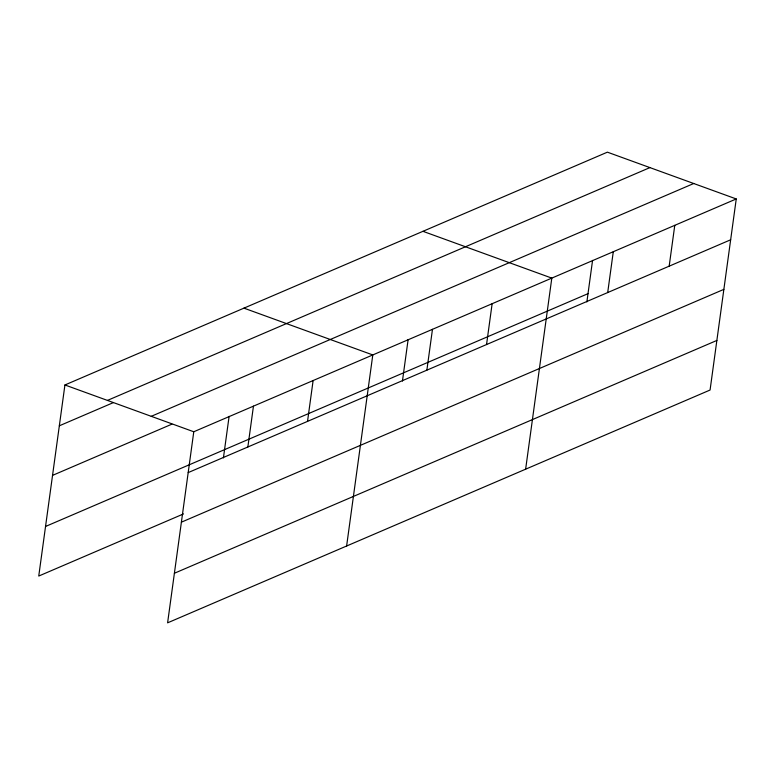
<?xml version="1.0" encoding="UTF-8"?>
<svg xmlns="http://www.w3.org/2000/svg" width="775" height="775" viewBox="0 0 775 775"><rect width="100%" height="100%" fill="white"/><g stroke="black" fill="none" stroke-linecap="round" stroke-linejoin="round"><path stroke-width="1.16" d="M736.25 198.952L193.779 431.762L167.603 622.838L710.074 390.028L736.25 198.952L607.397 152.162L64.926 384.972L38.75 576.048L183.51 513.922M223.423 457.899L229.109 416.378M247.855 446.991L253.454 406.158M307.53 421.377L313.119 380.544M346.619 546.007L372.794 354.94L243.941 308.14M402.438 381.077L408.125 339.547M426.87 370.159L432.469 329.327M486.545 344.555L492.135 303.722M525.634 469.185L551.81 278.109L422.956 231.318M586.878 301.921L592.565 260.39M607.697 292.562L613.287 251.73M669.174 266.174L674.773 225.341M107.444 400.413L649.915 167.603M59.326 425.804L113.479 402.564M151.261 416.32L693.732 183.51M52.535 475.385L171.885 424.167M45.541 526.467L588.012 293.657M188.189 472.595L730.66 239.785M181.398 522.176L723.869 289.366M174.394 573.258L716.865 340.448M64.926 384.972L193.779 431.762"/></g></svg>
